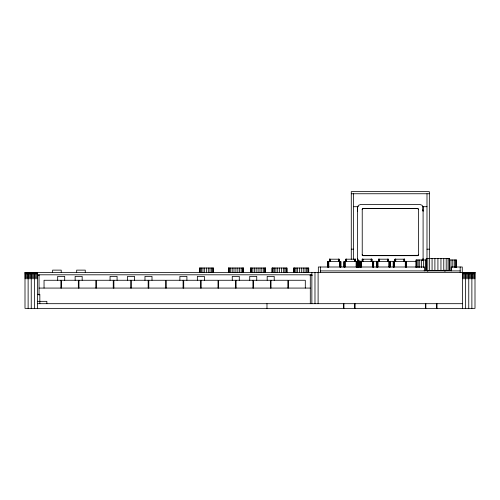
<?xml version="1.0" encoding="UTF-8"?>
<svg xmlns="http://www.w3.org/2000/svg" width="500" height="500" viewBox="0 0 500 500"><rect width="100%" height="100%" fill="white"/><g stroke="black" fill="none" stroke-linecap="round" stroke-linejoin="round"><path stroke-width="0.75" d="M423.094 260.531L423.094 207.331L422.175 205.331L419.969 204.5L360.644 204.5L358.438 205.331L357.525 207.331L357.525 261.881M357.525 211.369L357.631 206.594M362.206 209.45L362.987 208.612L417.625 208.612L418.306 208.969M418.406 254.844L417.625 255.681L362.987 255.681L362.206 254.844M423.094 258.512L422.175 260.512M362.231 209.269L362.788 208.637M362.231 255.025L362.987 255.55L418.306 255.331M351.281 193.75L429.338 193.75M353.619 206.7L358.306 206.7M423.094 206.7L426.994 206.7M351.281 249.181L353.619 249.181M426.994 249.181L429.338 249.181M339.113 259.194L339.113 261.537L339.144 259.194L329.381 259.194L329.381 261.537M371.925 259.194L362.169 259.194L362.194 261.537M426.519 259.975L415.988 259.975L415.988 267.5M449.087 259.975L456.5 259.975L456.5 267.5M357.525 261.344L362.206 261.344M371.575 261.344L378.6 261.344M387.969 261.344L394.994 261.344M404.356 261.344L416.069 261.344M357.25 261.537L357.25 267L357.287 261.537L344.019 261.537L344.019 267M360.412 261.537L373.681 261.537L373.644 267M406.469 261.537L393.194 261.537L393.194 267M424.044 270.512L451.006 270.512L451.006 259.975M320.444 270.906L460.169 270.906M25 272.581L37.487 272.581M462.512 272.581L475 272.581M25 272.944L37.487 272.944M462.512 272.944L475 272.944M25 273.519L37.487 273.519M462.512 273.519L475 273.519M25 274.294L37.487 274.294M462.512 274.294L475 274.294M37.331 274.806L312.019 274.806M25 275.244L37.487 275.244M462.512 275.244L475 275.244M37.487 275.587L39.05 275.587M309.944 275.587L312.281 275.587M25 276.319L37.487 276.319M462.512 276.319L475 276.319M25 277.494L37.487 277.494M462.512 277.494L475 277.494M25 278.712L37.487 278.712M462.512 278.712L475 278.712M39.05 288.075L310.3 288.075M37.487 294.319L39.831 294.319L39.831 303.688M37.487 301.344L46.856 301.344L46.856 303.688M37.487 303.688L462.512 303.688M418.306 209.1L417.831 208.637M357.525 258.512L358.438 260.512L360.644 261.344L360.644 267.225M422.675 209.956L423.094 211.369M418.381 209.137L418.406 209.45M471.875 272.462L471.875 308.369M468.756 272.462L468.756 308.369M465.631 272.462L465.631 308.369M462.512 272.462L462.512 308.369M462.275 273.244L462.275 267L451.194 267L451.194 270.906M460.169 267L460.169 272.462M456.25 259.975L456.25 267.5M455.506 259.975L455.506 267.5M454.331 259.975L454.331 267.5M452.794 259.975L452.794 267.5M449.631 270.512L449.631 258.412L426.213 258.412L426.213 270.512M449.231 258.412L449.231 270.512M448.062 258.412L448.062 270.512M446.2 258.412L446.2 270.512M444.95 269.969L444.95 271.45M443.775 258.412L443.775 270.512M440.956 258.412L440.956 270.512M437.925 258.412L437.925 270.512M436.906 303.688L436.906 308.369M436.75 303.688L436.75 308.369M434.894 258.412L434.894 270.512M432.069 258.412L432.069 270.512M429.644 258.412L429.644 270.512M429.338 258.494L429.338 191.631L351.281 191.631L351.281 259.269M427.781 258.412L427.775 271.45M426.994 193.75L426.994 258.494M426.613 258.412L426.613 270.512M425.825 303.688L425.825 308.369M425.669 303.688L425.669 308.369M425.325 259.975L425.325 270.512M424.65 270.906L424.65 267L318.337 267L318.337 272.462M423.406 259.975L423.406 267.5M422.987 206.594L422.987 210.637M421.488 259.975L421.488 267.5M419.694 259.975L419.694 267.5M418.406 209.319L418.406 254.975M418.162 259.975L418.162 267.5M417.625 208.612L362.987 208.612M416.981 259.975L416.981 267.5M416.244 259.975L416.244 267.5M406.425 261.537L406.425 267M406.306 261.537L406.306 267M406.125 261.537L406.125 267M405.881 261.537L405.881 267M405.6 261.537L405.6 267M405.294 261.537L405.294 267M404.681 261.537L404.681 259.194L394.95 259.194L394.95 261.537M404.606 259.194L404.606 261.537M404.481 259.194L404.481 261.537M404.319 259.194L404.319 261.537M404.131 259.194L404.131 261.537M403.931 259.194L403.931 261.537M395.731 259.194L395.731 261.537M395.531 259.194L395.531 261.537M395.344 259.194L395.344 261.537M395.181 259.194L395.181 261.537M395.056 259.194L394.981 261.537M394.369 261.537L394.369 267M394.062 261.537L394.062 267M393.781 261.537L393.781 267M393.537 261.537L393.537 267M393.35 261.537L393.35 267M390.075 267L390.075 261.537L376.806 261.537L376.806 267M390.031 261.537L390.031 267M389.919 261.537L389.919 267M389.731 261.537L389.731 267M389.487 261.537L389.487 267M389.206 261.537L389.206 267M388.9 261.537L388.9 267M388.212 259.194L388.294 261.537L388.319 259.194L378.562 259.194L378.587 261.537M388.088 259.194L388.088 261.537M387.925 259.194L387.925 261.537M387.738 259.194L387.738 261.537M387.537 259.194L387.537 261.537M379.344 259.194L379.344 261.537M379.137 259.194L379.137 261.537M378.95 259.194L378.95 261.537M378.787 259.194L378.787 261.537M378.663 259.194L378.663 261.537M377.975 261.537L377.975 267M377.669 261.537L377.669 267M377.388 261.537L377.388 267M377.15 261.537L377.15 267M376.962 261.537L376.962 267M376.844 261.537L376.844 267M373.525 261.537L373.525 267M373.338 261.537L373.338 267M373.094 261.537L373.094 267M372.812 261.537L372.812 267M372.512 261.537L372.512 267M371.9 259.194L371.925 261.537M371.819 259.194L371.819 261.537M371.694 259.194L371.694 261.537M371.538 259.194L371.538 261.537M371.344 259.194L371.344 261.537M371.144 259.194L371.144 261.537M362.95 259.194L362.95 261.537M362.744 259.194L362.744 261.537M362.556 259.194L362.556 261.537M362.4 259.194L362.4 261.537M362.275 259.194L362.275 261.537M362.231 209.137L362.231 255.156M361.581 261.537L361.581 267M361.281 261.537L361.281 267M361 261.537L361 267M360.756 261.537L360.756 267M360.569 261.537L360.569 267M360.45 261.537L360.45 267M359.837 261.344L359.837 267.225M359.087 261.344L359.087 267.225M358.438 260.512L358.438 267.225M357.944 259.925L357.944 267.225M357.631 259.244L357.631 267.225M357.131 261.537L357.131 267M356.944 261.537L356.944 267M356.706 261.537L356.706 267M356.419 261.537L356.419 267M356.119 261.537L356.119 267M355.531 261.537L355.531 259.194L345.775 259.194L345.775 261.537L345.881 259.194M355.431 259.194L355.431 261.537M355.306 259.194L355.306 261.537M355.144 259.194L355.144 261.537M354.956 259.194L354.956 261.537M354.95 303.688L354.95 308.369M354.794 303.688L354.794 308.369M354.75 259.194L354.75 261.537M353.619 193.75L353.619 259.269M346.556 259.194L346.556 261.537M346.356 259.194L346.356 261.537M346.169 259.194L346.169 261.537M346.006 259.194L346.006 261.537M345.194 261.537L345.194 267M344.888 261.537L344.888 267M344.606 261.537L344.606 267M344.363 261.537L344.363 267M344.175 261.537L344.175 267M344.062 261.537L344.062 267M343.862 303.688L343.862 308.369M343.706 303.688L343.706 308.369M340.9 267L340.9 261.537L327.625 261.537L327.625 267M340.744 261.537L340.744 267M340.556 261.537L340.556 267M340.312 261.537L340.312 267M340.031 261.537L340.031 267M339.725 261.537L339.725 267M338.913 259.194L338.913 261.537M338.75 259.194L338.75 261.537M338.562 259.194L338.562 261.537M338.363 259.194L338.363 261.537M330.163 259.194L330.163 261.537M329.963 259.194L329.963 261.537M329.775 259.194L329.775 261.537M329.613 259.194L329.613 261.537M329.487 259.194L329.487 261.537M328.8 261.537L328.8 267M328.494 261.537L328.494 267M328.212 261.537L328.212 267M327.969 261.537L327.969 267M327.788 261.537L327.788 267M320.444 267L320.444 272.462M318.106 272.462L318.106 303.688M314.981 272.462L314.981 303.688M311.863 272.462L311.863 303.688M310.3 274.806L310.3 303.688M308.738 272.544L308.738 268.012L293.594 268.012L293.594 272.544M308.488 268.012L308.425 272.544M307.744 268.012L307.744 272.544M306.569 268.012L306.569 272.544M305.306 288.075L305.306 280.269L288.469 280.269L288.469 288.075M305.031 268.012L305.031 272.544M303.244 268.012L303.244 272.544M301.325 268.012L301.325 272.544M299.406 268.012L299.406 272.544M297.613 268.012L297.613 272.544M296.081 268.012L296.081 272.544M294.9 268.012L294.9 272.544M294.163 268.012L294.163 272.544M293.906 268.012L293.85 272.544M287.844 288.075L287.844 280.269L218.637 280.269L218.637 288.075M287.038 272.544L287.038 268.012L271.975 268.012L271.975 272.544M286.788 268.012L286.788 272.544M286.044 268.012L286.044 272.544M284.869 268.012L284.869 272.544M283.331 268.012L283.331 272.544M281.544 268.012L281.544 272.544M279.625 268.012L279.625 272.544M277.706 268.012L277.706 272.544M275.912 268.012L275.912 272.544M274.381 268.012L274.381 272.544M274.212 280.269L274.212 276.369L267.188 276.369L267.188 280.269M273.2 268.012L273.2 272.544M272.462 268.012L272.462 272.544M272.225 268.012L272.206 272.544M271.012 280.269L271.012 288.075M270.387 280.269L270.387 288.075M266.975 303.688L266.975 308.369M265.494 272.544L265.494 268.012L250.506 268.012L250.506 272.544M265.338 268.012L265.338 272.544M265.244 268.012L265.244 272.544M264.5 268.012L264.5 272.544M263.325 268.012L263.325 272.544M261.788 268.012L261.788 272.544M260 268.012L260 272.544M258.081 268.012L258.081 272.544M256.75 280.269L256.75 276.369L249.725 276.369L249.725 280.269M256.163 268.012L256.163 272.544M254.369 268.012L254.369 272.544M253.55 280.269L253.55 288.075M252.925 280.269L252.925 288.075M252.838 268.012L252.838 272.544M251.656 268.012L251.656 272.544M250.919 268.012L250.919 272.544M250.662 268.012L250.662 272.544M243.481 272.544L243.481 268.012L228.494 268.012L228.494 272.544M243.325 268.012L243.325 272.544M243.075 268.012L243.075 272.544M242.331 268.012L242.331 272.544M241.156 268.012L241.156 272.544M239.619 268.012L239.619 272.544M239.288 280.269L239.288 276.369L232.262 276.369L232.262 280.269M237.831 268.012L237.831 272.544M236.088 280.269L236.088 288.075M235.912 268.012L235.912 272.544M235.469 280.269L235.469 288.075M233.994 268.012L233.994 272.544M232.2 268.012L232.2 272.544M230.669 268.012L230.669 272.544M229.488 268.012L229.488 272.544M228.75 268.012L228.75 272.544M228.65 268.012L228.65 272.544M218.012 288.075L218.012 280.269L166.262 280.269L166.262 288.075M213.506 272.544L213.506 268.012L199.456 268.012L199.456 272.544M213.269 268.012L213.269 272.544M212.569 268.012L212.569 272.544M211.45 268.012L211.45 272.544M209.994 268.012L209.994 272.544M208.3 268.012L208.3 272.544M206.481 268.012L206.481 272.544M204.662 268.012L204.662 272.544M204.375 280.269L204.375 276.369L197.35 276.369L197.35 280.269M202.969 268.012L202.969 272.544M201.513 268.012L201.513 272.544M201.175 280.269L201.175 288.075M200.55 280.269L200.55 288.075M200.4 268.012L200.4 272.544M199.7 268.012L199.7 272.544M186.912 280.269L186.912 276.369L179.887 276.369L179.887 280.269M183.713 280.269L183.713 288.075M183.088 280.269L183.088 288.075M165.637 288.075L165.637 280.269L96.425 280.269L96.425 288.075M152 280.269L152 276.369L144.975 276.369L144.975 280.269M148.8 280.269L148.8 288.075M148.175 280.269L148.175 288.075M134.537 280.269L134.537 276.369L127.513 276.369L127.513 280.269M131.337 280.269L131.337 288.075M130.712 280.269L130.712 288.075M117.081 280.269L117.081 276.369L110.056 276.369L110.056 280.269M113.881 280.269L113.881 288.075M113.256 280.269L113.256 288.075M95.8 288.075L95.8 280.269L44.044 280.269L44.044 288.075M85.262 272.462L85.262 270.125L76.675 270.125L76.675 272.462M82.163 280.269L82.163 276.369L75.138 276.369L75.138 280.269M78.963 280.269L78.963 288.075M78.338 280.269L78.338 288.075M64.706 280.269L64.706 276.369L57.681 276.369L57.681 280.269M61.506 280.269L61.506 288.075M61.219 272.462L61.219 270.125L52.631 270.125L52.631 272.462M60.881 280.269L60.881 288.075M39.05 274.806L39.05 295.1M37.487 272.462L37.487 308.369M34.369 272.462L34.369 308.369M31.244 272.462L31.244 308.369M28.125 272.462L28.125 308.369M475 272.462L25 272.462L25 308.369L475 308.369L475 272.462"/></g></svg>
